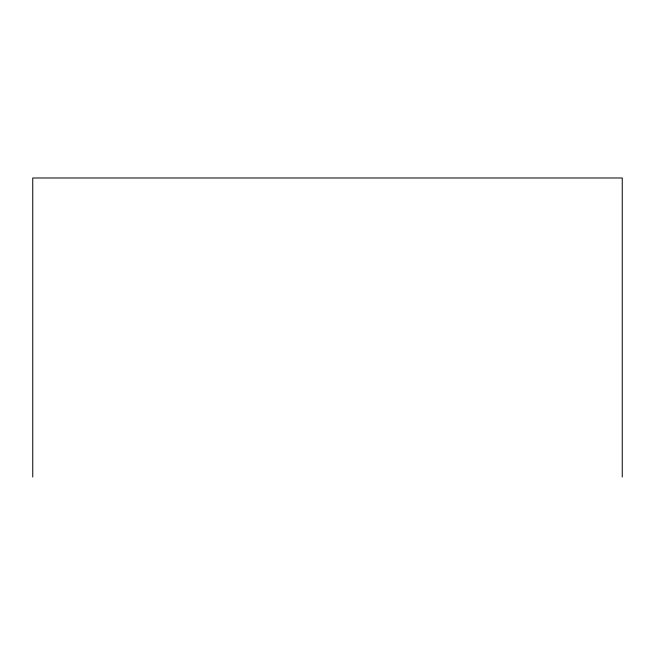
<?xml version="1.0" encoding="UTF-8"?>
<svg xmlns="http://www.w3.org/2000/svg" width="655" height="655" viewBox="0 0 655 655"><rect width="100%" height="100%" fill="white"/><g stroke="black" fill="none" stroke-linecap="round" stroke-linejoin="round"><path stroke-width="0.98" d="M622.25 477.012L622.25 177.988L32.75 177.988L32.75 477.012"/></g></svg>
